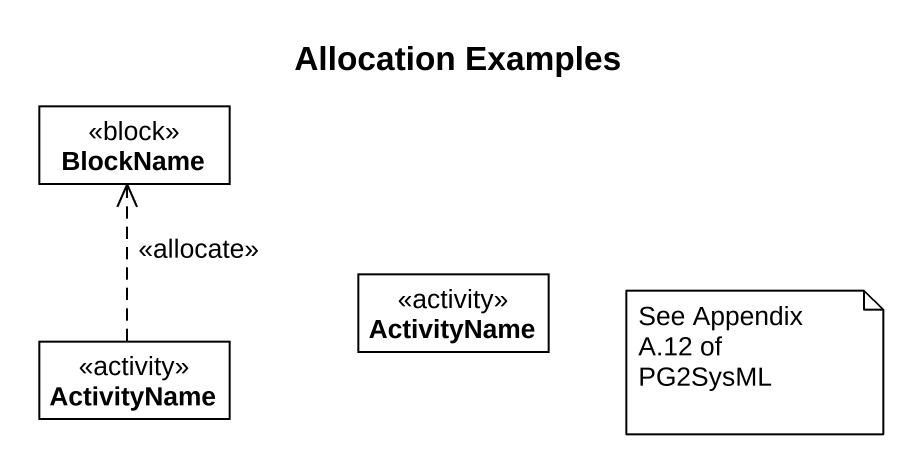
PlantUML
@startuml
title Allocation Examples
hide circle
hide empty members
class BlockName <<block>> #FFFFFF
class ActivityName <<activity>> #FFFFFF
class "ActivityName" as ActivityName_2 <<activity>> #FFFFFF
ActivityName .up.> BlockName : <<allocate>>
note as N1
  See Appendix A.12 of PG2SysML
end note
@enduml
